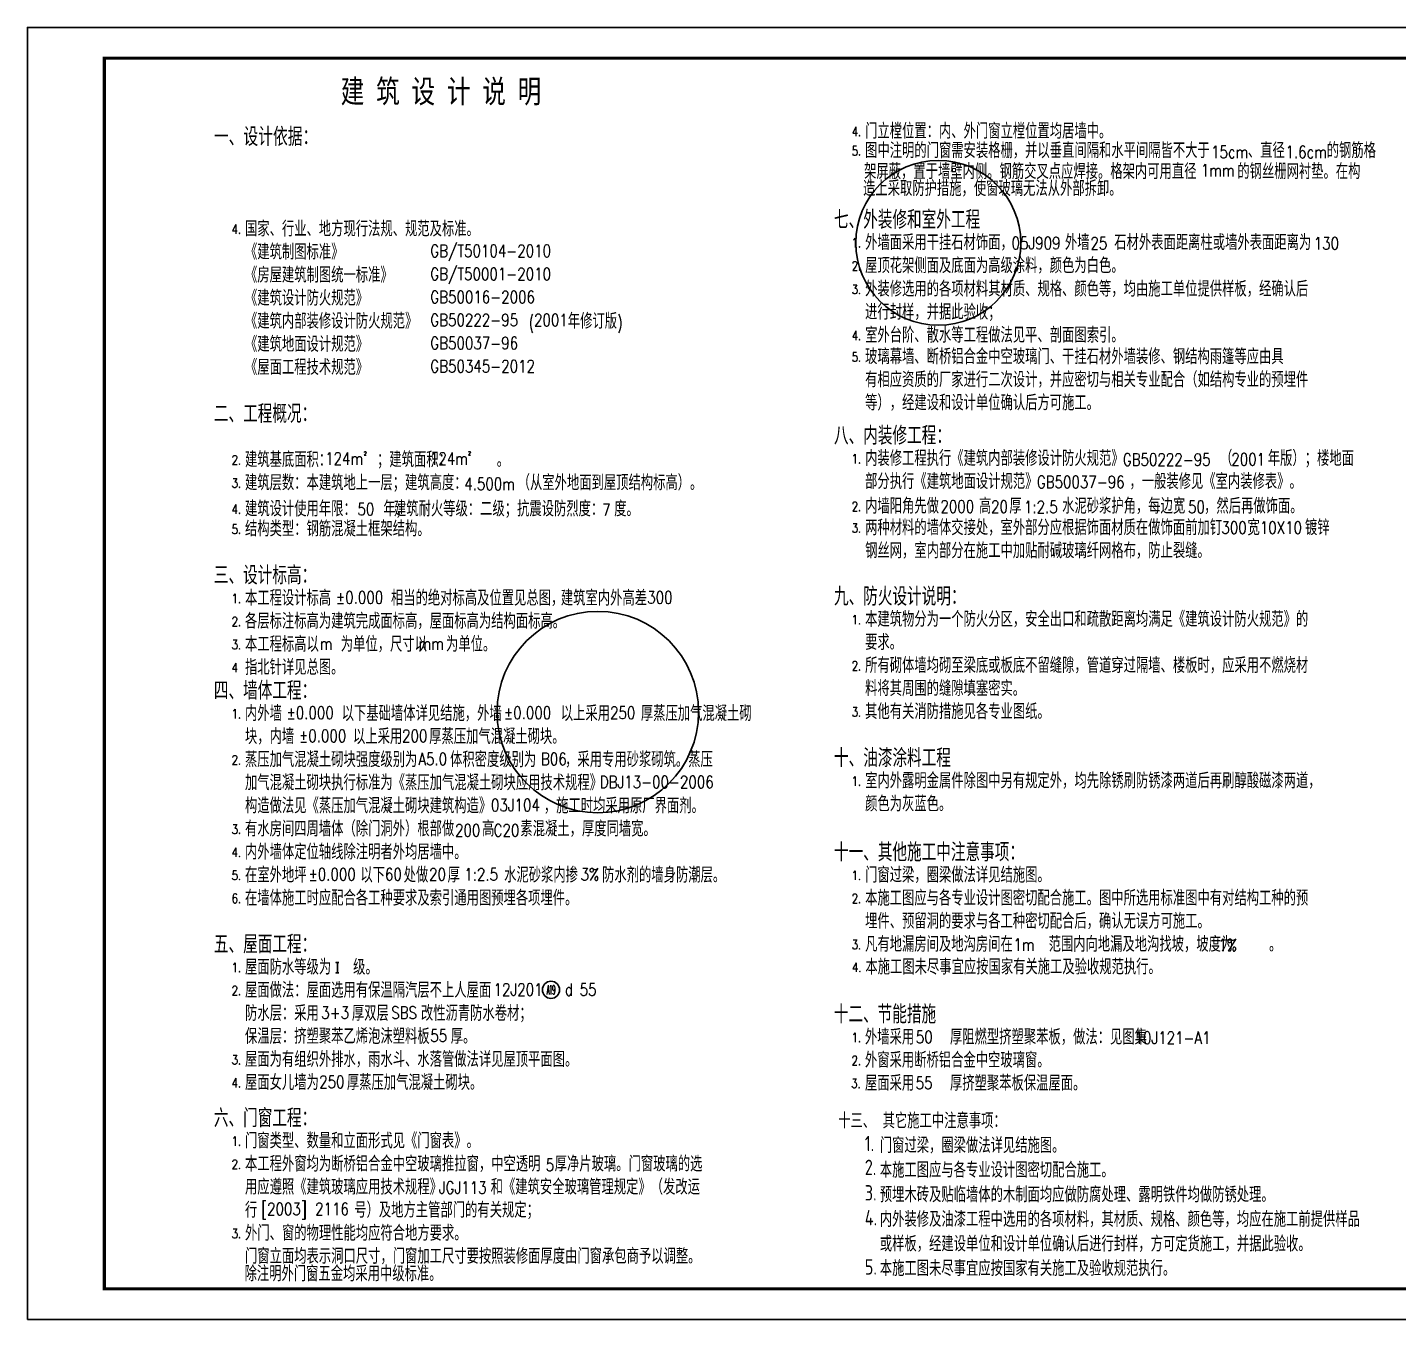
# Model space of a CAD drawing. Extents: x 458975 to 585950, y -118893 to 21149.
# Drawn here: x 458975 to 503528, y -20851 to 21149 of the extents above; entities that cross this region are included whole.
import ezdxf
from ezdxf.enums import TextEntityAlignment as Align

# ---------------------------------------------------------------- set-up
doc = ezdxf.new("R2010")
doc.units = 0
doc.header["$LTSCALE"] = 1000
doc.header["$MEASUREMENT"] = 0
doc.layers.get('0').update_dxf_attribs({"linetype": 'CONTINUOUS'})
for name, color, linetype in [('AXIS_TEXT', 3, 'CONTINUOUS'), ('LVTRY', 6, 'CONTINUOUS'), ('PUB_TEXT', 7, 'CONTINUOUS'), ('PUB_TITLE', 4, 'CONTINUOUS')]:
    doc.layers.add(name, color=color, linetype=linetype)
doc.styles.add('-HZTXTSIMPLEX', font='SIMPLEX.shx', dxfattribs={"width": 0.8, "bigfont": 'HZTXT.shx'})
doc.styles.add('_HZTXT', font='txt.shx', dxfattribs={"width": 0.8, "bigfont": 'HZTXT.shx'})
doc.styles.add('_txt', font='txt.shx', dxfattribs={"width": 0.6})
doc.styles.add('COMPLEX', font='COMPLEX.shx')
doc.styles.add('Hztxt', font='tssdeng.shx', dxfattribs={"width": 0.7, "bigfont": 'hztxt.shx'})
doc.styles.add('宋', font='SimSun.ttf', dxfattribs={"width": 0.7})

# ---------------------------------------------------------------- blocks, each defined once
blk = doc.blocks.new('_axiso')
blk.add_circle((0, 0), 0.5)
at = {"layer": 'AXIS_TEXT', "style": 'COMPLEX', "width": 1.041667}
blk.add_attdef('A', text='', height=0.56, dxfattribs=at).set_placement((-0.25, -0.28), (0.25, -0.28), align=Align.FIT)

msp = doc.modelspace()

# ---------------------------------------------------------------- linework, layer by layer
at = {"layer": 'LVTRY'}
for centre, radius in [((488572.3, 14145.8), 2679.7), ((477508.5, -1105.6), 3273.8)]:
    msp.add_circle(centre, radius, dxfattribs=at)
at = {"layer": 'PUB_TEXT'}
msp.add_line((469048.1, -9242.4), (469048.1, -9583.3), dxfattribs=at)
for points in [[(469048.1, -9242.4), (468998.1, -9242.4), (469098.1, -9242.4)], [(469048.1, -9583.3), (468998.1, -9583.3), (469098.1, -9583.3)]]:
    msp.add_lwpolyline(points, dxfattribs=at)
at = {"layer": 'PUB_TITLE'}
msp.add_lwpolyline([(458975.5, -20851.1), (458975.5, 21148.9), (533275.5, 21148.9), (533275.5, -20851.1)], close=True, dxfattribs=at)
at = {"layer": 'PUB_TITLE', "const_width": 100}
msp.add_lwpolyline([(461475.5, -19851.1), (532275.5, -19851.1), (532275.5, 20148.9), (461475.5, 20148.9)], close=True, dxfattribs=at)

# ---------------------------------------------------------------- block references
at = {"layer": 'PUB_TEXT'}
ref = msp.add_blockref('_axiso', (475987.5, -10133.2, -1394848.9), dxfattribs=dict(at, xscale=560, yscale=560, zscale=560))
ref.add_attrib('A', 'A19', dxfattribs={"layer": 'AXIS_TEXT', "height": 313.6, "style": 'COMPLEX', "width": 0.375}).set_placement((475847.5, -10290, -1394848.9), (476127.5, -10290, -1394848.9), align=Align.FIT)

# ---------------------------------------------------------------- texts
for s, height, style, width, p in [('建 筑 设 计 说 明', 750, '宋', 0.75, (469154.8, 18697, 1394848.9)), ('一、设计依据：', 600, '-HZTXTSIMPLEX', 0.8, (465033.9, 17294.5)), ('4.', 300, '_HZTXT', 0.8, (485759.9, 17616.8)), ('门立樘位置：内、外门窗立樘位置均居墙中。', 500, '_HZTXT', 0.8, (486194.4, 17531.9)), ('图中注明的门窗需安装格栅，并以垂直间隔和水平间隔皆不大于', 500, '_HZTXT', 0.8, (486194.4, 16899.4)), ('、直径', 500, '_HZTXT', 0.8, (498631.3, 16899.4)), ('的钢筋格', 500, '_HZTXT', 0.8, (501194.6, 16899.4)), ('5.', 300, '_HZTXT', 0.8, (485759.9, 16984.4)), ('15cm', 400, '-HZTXTSIMPLEX', 0.8, (497437.2, 16899.4)), ('1.6cm', 400, '-HZTXTSIMPLEX', 0.8, (499855.5, 16899.4)), ('架屏蔽，置于墙壁内侧。钢筋交叉点应焊接。格架内可用直径', 500, '_HZTXT', 0.8, (486161.8, 16218.1)), ('1mm', 400, '-HZTXTSIMPLEX', 0.8, (497102.5, 16307.2)), ('的钢丝栅网衬垫。在构', 500, '_HZTXT', 0.8, (498289.3, 16218.1)), ('造上采取防护措施，使窗玻璃无法从外部拆卸。', 500, '_HZTXT', 0.8, (486128, 15666.5)), ('七、外装修和室外工程', 593.63, '_HZTXT', 0.8, (485183.2, 14601.9)), ('4.', 300, '_HZTXT', 0.8, (465610.5, 14438.3)), ('国家、行业、地方现行法规、规范及标准。', 500, '-HZTXTSIMPLEX', 0.8, (466045.1, 14353.3)), ('1.', 300, '_HZTXT', 0.8, (485759.9, 13995.7)), ('外墙面采用干挂石材饰面，      ', 500, '_HZTXT', 0.8, (486194.4, 13910.7)), ('05J909', 400, '-HZTXTSIMPLEX', 0.8, (490951.9, 13938.1)), ('外墙  ', 500, '_HZTXT', 0.8, (492686.9, 13910.7)), ('25', 400, '-HZTXTSIMPLEX', 0.8, (493515.9, 13933)), ('石材外表面距离柱或墙外表面距离为   ', 500, '_HZTXT', 0.8, (494290, 13910.7)), ('130', 400, '-HZTXTSIMPLEX', 0.8, (500771, 13932.2)), ('《建筑制图标准》', 500, '-HZTXTSIMPLEX', 0.8, (466045.1, 13603.3)), ('GB/T50104-2010', 400, '-HZTXTSIMPLEX', 0.8, (472066.8, 13686.5)), ('《房屋建筑制图统一标准》', 500, '-HZTXTSIMPLEX', 0.8, (466045.1, 12853.3)), ('GB/T50001-2010', 400, '-HZTXTSIMPLEX', 0.8, (472066.8, 12936.5)), ('2.', 300, '_HZTXT', 0.8, (485759.9, 13245.7)), ('屋顶花架侧面及底面为高级涂料，颜色为白色。', 500, '_HZTXT', 0.8, (486194.4, 13160.7)), ('外装修选用的各项材料其材质、规格、颜色等，均由施工单位提供样板，经确认后', 500, '_HZTXT', 0.8, (486194.4, 12400.1)), ('《建筑设计防火规范》', 500, '-HZTXTSIMPLEX', 0.8, (466045.1, 12103.3)), ('GB50016-2006', 400, '-HZTXTSIMPLEX', 0.8, (472066.8, 12186.5)), ('3.', 300, '_HZTXT', 0.8, (485759.9, 12485.1)), ('进行封样，并据此验收；', 500, '_HZTXT', 0.8, (486194.4, 11650.1)), ('《建筑内部装修设计防火规范》', 500, '-HZTXTSIMPLEX', 0.8, (466045.1, 11353.3)), ('GB50222-95', 400, '-HZTXTSIMPLEX', 0.8, (472066.8, 11436.5)), ('(', 400, '_txt', 0.6, (475277.3, 11353.3)), ('2001', 400, '-HZTXTSIMPLEX', 0.8, (475436.5, 11436.5)), ('年修订版', 500, '_HZTXT', 0.8, (476535.6, 11353.3)), (')', 400, '_txt', 0.6, (478153.9, 11353.3)), ('《建筑地面设计规范》', 500, '-HZTXTSIMPLEX', 0.8, (466045.1, 10603.3)), ('4.', 300, '_HZTXT', 0.8, (485759.9, 10985.1)), ('室外台阶、散水等工程做法见平、剖面图索引。', 500, '_HZTXT', 0.8, (486194.4, 10900.1)), ('GB50037-96', 400, '-HZTXTSIMPLEX', 0.8, (472066.8, 10686.5)), ('玻璃幕墙、断桥铝合金中空玻璃门、干挂石材外墙装修、钢结构雨篷等应由具', 500, '_HZTXT', 0.8, (486194.4, 10201.8)), ('《屋面工程技术规范》', 500, '-HZTXTSIMPLEX', 0.8, (466045.1, 9853.3)), ('GB50345-2012', 400, '-HZTXTSIMPLEX', 0.8, (472066.8, 9936.5)), ('5.', 300, '_HZTXT', 0.8, (485759.9, 10286.8)), ('有相应资质的厂家进行二次设计，并应密切与相关专业配合（如结构专业的预埋件', 500, '_HZTXT', 0.8, (486194.4, 9451.8)), ('二、工程概况：', 593.63, '_HZTXT', 0.8, (465033.9, 8294.5)), ('等），经建设和设计单位确认后方可施工。', 500, '_HZTXT', 0.8, (486194.4, 8701.8)), ('八、内装修工程：', 593.63, '_HZTXT', 0.8, (485183.2, 7585.1)), ('2.', 300, '_HZTXT', 0.8, (465610.5, 6938.3)), ('建筑基底面积：     ；建筑面积：     。', 500, '-HZTXTSIMPLEX', 0.8, (466045.1, 6853.3)), ('124m', 400, '-HZTXTSIMPLEX', 0.8, (468649, 6936.5)), ('2', 120, '_HZTXT', 0.8, (469907.5, 7243.5)), ('124m', 400, '-HZTXTSIMPLEX', 0.8, (472052.4, 6936.5)), ('2', 120, '_HZTXT', 0.8, (473295.2, 7249)), ('1.', 300, '_HZTXT', 0.8, (485759.9, 6978.9)), ('内装修工程执行《建筑内部装修设计防火规范》           ', 500, '_HZTXT', 0.8, (486194.4, 6893.9)), ('GB50222-95', 400, '-HZTXTSIMPLEX', 0.8, (494567.1, 6902.6)), ('（   ', 500, '_HZTXT', 0.8, (497727.7, 6893.9)), ('2001', 400, '-HZTXTSIMPLEX', 0.8, (498093.8, 6912.3)), ('年版）；楼地面', 500, '_HZTXT', 0.8, (499279.4, 6893.9)), ('部分执行《建筑地面设计规范》           ', 500, '_HZTXT', 0.8, (486194.4, 6143.9)), ('，一般装修见《室内装修表》。', 500, '_HZTXT', 0.8, (494783.5, 6143.9)), ('3.', 300, '_HZTXT', 0.8, (465610.5, 6188.3)), ('建筑层数：本建筑地上一层；建筑高度：      ', 500, '-HZTXTSIMPLEX', 0.8, (466045.1, 6103.3)), ('4.500m', 400, '-HZTXTSIMPLEX', 0.8, (473168.7, 6113)), ('（从室外地面到屋顶结构标高）。', 500, '-HZTXTSIMPLEX', 0.8, (474905.2, 6103.3)), ('GB50037-96', 400, '-HZTXTSIMPLEX', 0.8, (491774.7, 6174.3)), ('建筑设计使用年限：   年；', 500, '-HZTXTSIMPLEX', 0.8, (466045.1, 5253.3)), ('建筑耐火等级：二级；抗震设防烈度： 度。', 500, '_HZTXT', 0.8, (470885.2, 5253.3)), ('内墙阳角先做     ', 500, '_HZTXT', 0.8, (486194.4, 5343.9)), ('高  ', 500, '_HZTXT', 0.8, (489895.9, 5343.9)), ('厚     ', 500, '_HZTXT', 0.8, (490880.7, 5343.9)), ('水泥砂浆护角，每边宽  ', 500, '_HZTXT', 0.8, (492596.2, 5343.9)), ('，然后再做饰面。', 500, '_HZTXT', 0.8, (497209, 5343.9)), ('4.', 300, '_HZTXT', 0.8, (465610.5, 5338.3)), ('50', 400, '-HZTXTSIMPLEX', 0.8, (469697.7, 5290)), ('7', 400, '-HZTXTSIMPLEX', 0.8, (477648.6, 5268.4)), ('2.', 300, '_HZTXT', 0.8, (485759.9, 5428.9)), ('2000', 400, '-HZTXTSIMPLEX', 0.8, (488641.6, 5376.2)), ('20', 400, '-HZTXTSIMPLEX', 0.8, (490286.6, 5369.3)), ('1:2.5', 400, '-HZTXTSIMPLEX', 0.8, (491356.4, 5362.5)), ('50', 400, '-HZTXTSIMPLEX', 0.8, (496686.8, 5365.3)), ('5.', 300, '_HZTXT', 0.8, (465610.5, 4688.3)), ('结构类型：钢筋混凝土框架结构。', 500, '-HZTXTSIMPLEX', 0.8, (466045.1, 4603.3)), ('3.', 300, '_HZTXT', 0.8, (485759.9, 4728.9)), ('两种材料的墙体交接处，室外部分应根据饰面材质在做饰面前加钉   ', 500, '_HZTXT', 0.8, (486194.4, 4643.9)), ('300', 400, '-HZTXTSIMPLEX', 0.8, (497771.4, 4689.2)), ('宽     ', 500, '_HZTXT', 0.8, (498618.1, 4643.9)), ('10X10', 400, '-HZTXTSIMPLEX', 0.8, (499019.5, 4689.2)), ('镀锌', 500, '_HZTXT', 0.8, (500488.1, 4643.9)), ('钢丝网，室内部分在施工中加贴耐碱玻璃纤网格布，防止裂缝。', 500, '_HZTXT', 0.8, (486194.4, 3893.9)), ('三、设计标高：', 593.63, '_HZTXT', 0.8, (465033.9, 3044.5)), ('1.', 300, '_HZTXT', 0.8, (465610.5, 2438.3)), ('本工程设计标高       ', 500, '_HZTXT', 0.8, (466045.1, 2353.3)), ('%%P0.000', 400, '-HZTXTSIMPLEX', 0.8, (469000.1, 2421, 10570.3)), ('相当的绝对标高及位置见总图，', 500, '_HZTXT', 0.8, (470787.7, 2353.3)), ('建筑室内外高差   ', 500, '_HZTXT', 0.8, (476308.1, 2353.3)), ('300', 400, '-HZTXTSIMPLEX', 0.8, (479114.3, 2421, 10570.3)), ('九、防火设计说明：', 593.63, '_HZTXT', 0.8, (485183.2, 2355.8)), ('2.', 300, '_HZTXT', 0.8, (465610.5, 1688.3)), ('各层标注标高为建筑完成面标高，屋面标高为结构面标高。', 500, '_HZTXT', 0.8, (466045.1, 1603.3)), ('1.', 300, '_HZTXT', 0.8, (485759.9, 1749.5)), ('本建筑物分为一个防火分区，安全出口和疏散距离均满足《建筑设计防火规范》的', 500, '_HZTXT', 0.8, (486194.4, 1664.6)), ('本工程标高以  为单位，尺寸以   ', 500, '_HZTXT', 0.8, (466045.1, 853.3)), ('为单位。', 500, '_HZTXT', 0.8, (472577.6, 853.3)), ('要求。', 500, '_HZTXT', 0.8, (486194.4, 914.6)), ('3.', 300, '_HZTXT', 0.8, (465610.5, 938.3)), ('m', 400, '-HZTXTSIMPLEX', 0.8, (468474.3, 921, 10570.3)), ('mm', 400, '-HZTXTSIMPLEX', 0.8, (471684.4, 921, 10570.3)), ('4', 300, '_HZTXT', 0.8, (465610.5, 188.2)), ('指北针详见总图。', 500, '_HZTXT', 0.8, (466045.1, 103.2)), ('2.', 300, '_HZTXT', 0.8, (485759.9, 249.5)), ('所有砌体墙均砌至梁底或板底不留缝隙，管道穿过隔墙、楼板时，应采用不燃烧材', 500, '_HZTXT', 0.8, (486194.4, 164.6)), ('四、墙体工程：', 593.63, '_HZTXT', 0.8, (465033.9, -705.5)), ('料将其周围的缝隙填塞密实。', 500, '_HZTXT', 0.8, (486194.4, -585.4)), ('内外墙       ', 500, '_HZTXT', 0.8, (466045.1, -1396.7)), ('以下基础墙体详见结施，外墙      ', 500, '_HZTXT', 0.8, (469186.5, -1396.7)), ('以上采用   ', 500, '_HZTXT', 0.8, (476306, -1396.7)), ('厚蒸压加气混凝土砌', 500, '_HZTXT', 0.8, (478908, -1396.7)), ('其他有关消防措施见各专业图纸。', 500, '_HZTXT', 0.8, (486194.4, -1335.4)), ('1.', 300, '_HZTXT', 0.8, (465610.5, -1311.7)), ('%%P0.000', 400, '-HZTXTSIMPLEX', 0.8, (467393.5, -1329, 10570.3)), ('%%P0.000', 400, '-HZTXTSIMPLEX', 0.8, (474459.4, -1329, 10570.3)), ('250', 400, '-HZTXTSIMPLEX', 0.8, (477906, -1329, 10570.3)), ('3.', 300, '_HZTXT', 0.8, (485759.9, -1250.5)), ('块，内墙       ', 500, '_HZTXT', 0.8, (466045.1, -2146.7)), ('%%P0.000', 400, '-HZTXTSIMPLEX', 0.8, (467800.4, -2079, 10570.3)), ('以上采用   ', 500, '_HZTXT', 0.8, (469554.5, -2146.7)), ('200', 400, '-HZTXTSIMPLEX', 0.8, (471148.7, -2079, 10570.3)), ('厚蒸压加气混凝土砌块。', 500, '_HZTXT', 0.8, (472029.8, -2146.7)), ('2.', 300, '_HZTXT', 0.8, (465610.5, -2811.7)), ('蒸压加气混凝土砌块强度级别为    ', 500, '_HZTXT', 0.8, (466045.1, -2896.7)), ('A5.0', 400, '-HZTXTSIMPLEX', 0.8, (471680.4, -2829, 10570.3)), ('体积密度级别为   ', 500, '_HZTXT', 0.8, (472708.1, -2896.7)), ('B06', 400, '-HZTXTSIMPLEX', 0.8, (475661.5, -2829, 10570.3)), ('，采用专用砂浆砌筑。蒸压', 500, '_HZTXT', 0.8, (476446.7, -2896.7)), ('十、油漆涂料工程', 593.63, '_HZTXT', 0.8, (485183.2, -2894.2)), ('加气混凝土砌块执行标准为《蒸压加气混凝土砌块应用技术规程》              ', 500, '_HZTXT', 0.8, (466045.1, -3646.7)), ('室内外露明金属件除图中另有规定外，均先除锈刷防锈漆两道后再刷醇酸磁漆两道，', 500, '_HZTXT', 0.8, (486194.4, -3585.4)), ('DBJ13-00-2006', 400, '-HZTXTSIMPLEX', 0.8, (477571.8, -3579, 10570.3)), ('1.', 300, '_HZTXT', 0.8, (485759.9, -3500.5)), ('构造做法见《蒸压加气混凝土砌块建筑构造》      ', 500, '_HZTXT', 0.8, (466045.1, -4396.7)), ('03J104', 400, '-HZTXTSIMPLEX', 0.8, (474037.5, -4329, 10570.3)), ('，施工时均采用原厂界面剂。', 500, '_HZTXT', 0.8, (475755.7, -4396.7)), ('颜色为灰蓝色。', 500, '_HZTXT', 0.8, (486194.4, -4335.4)), ('3.', 300, '_HZTXT', 0.8, (465610.5, -5062.6)), ('有水房间四周墙体（除门洞外）根部做', 500, '_HZTXT', 0.8, (466045.1, -5147.6)), ('200', 400, '-HZTXTSIMPLEX', 0.8, (472869.3, -5147.6)), ('高', 500, '_HZTXT', 0.8, (473747.1, -5147.6)), ('C20', 400, '-HZTXTSIMPLEX', 0.8, (474124, -5147.6)), ('素混凝土，厚度同墙宽。', 500, '_HZTXT', 0.8, (474992.9, -5147.6)), ('内外墙体定位轴线除注明者外均居墙中。', 500, '_HZTXT', 0.8, (466045.1, -5897.6)), ('十一、其他施工中注意事项：', 593.626, '_HZTXT', 0.8, (485183.2, -5956.6)), ('4.', 300, '_HZTXT', 0.8, (465610.5, -5812.6)), ('在室外地坪      ', 500, '_HZTXT', 0.8, (466045.1, -6647.6)), ('%%P0.000', 400, '-HZTXTSIMPLEX', 0.8, (468108.2, -6580, 10570.3)), ('以下  ', 500, '_HZTXT', 0.8, (469794.7, -6647.6)), ('60', 400, '-HZTXTSIMPLEX', 0.8, (470593.2, -6580, 10570.3)), ('处做  ', 500, '_HZTXT', 0.8, (471200.4, -6647.6)), ('20', 400, '-HZTXTSIMPLEX', 0.8, (472025.6, -6580, 10570.3)), ('厚     ', 500, '_HZTXT', 0.8, (472628.7, -6647.6)), ('1:2.5', 400, '-HZTXTSIMPLEX', 0.8, (473171, -6580, 10570.3)), ('水泥砂浆内掺   ', 500, '_HZTXT', 0.8, (474464.2, -6647.6)), ('3%', 400, '-HZTXTSIMPLEX', 0.8, (476949.3, -6580, 10570.3)), ('防水剂的墙身防潮层。', 500, '_HZTXT', 0.8, (477648.9, -6647.6)), ('门窗过梁，圈梁做法详见结施图。', 500, '_HZTXT', 0.8, (486194.4, -6647.8)), ('5.', 300, '_HZTXT', 0.8, (465610.5, -6562.6)), ('1.', 300, '_HZTXT', 0.8, (485759.9, -6562.8)), ('6.', 300, '_HZTXT', 0.8, (465610.5, -7312.6)), ('在墙体施工时应配合各工种要求及索引通用图预埋各项埋件。', 500, '_HZTXT', 0.8, (466045.1, -7397.6)), ('2.', 300, '_HZTXT', 0.8, (485759.9, -7312.8)), ('本施工图应与各专业设计图密切配合施工。图中所选用标准图中有对结构工种的预', 500, '_HZTXT', 0.8, (486194.4, -7397.8)), ('埋件、预留洞的要求与各工种密切配合后，确认无误方可施工。', 500, '_HZTXT', 0.8, (486194.4, -8147.8)), ('五、屋面工程：', 593.63, '_HZTXT', 0.8, (465033.9, -8950.8)), ('凡有地漏房间及地沟房间在   范围内向地漏及地沟找坡，坡度为   。', 500, '_HZTXT', 0.8, (486194.4, -8897.8)), ('1m', 400, '-HZTXTSIMPLEX', 0.8, (491013.8, -8860.8)), ('3.', 300, '_HZTXT', 0.8, (485759.9, -8812.8)), ('1%', 400, '-HZTXTSIMPLEX', 0.8, (497673.1, -8875.5)), ('1.', 300, '_HZTXT', 0.8, (465610.5, -9557)), ('屋面防水等级为  级。', 500, '_HZTXT', 0.8, (466045.1, -9642)), ('4.', 300, '_HZTXT', 0.8, (485769.2, -9550)), ('本施工图未尽事宜应按国家有关施工及验收规范执行。', 500, '_HZTXT', 0.8, (486203.7, -9635)), ('2.', 300, '_HZTXT', 0.8, (465610.5, -10307)), ('屋面做法：屋面选用有保温隔汽层不上人屋面               ', 500, '_HZTXT', 0.8, (466045.1, -10392)), ('12J201       ', 400, '-HZTXTSIMPLEX', 0.8, (474122.9, -10324.3, 10570.3)), ('d 55', 400, '-HZTXTSIMPLEX', 0.8, (476437.4, -10324.3, 10570.3)), ('防水层：采用    ', 500, '_HZTXT', 0.8, (466045.1, -11142)), ('3+3', 400, '-HZTXTSIMPLEX', 0.8, (468521.7, -11074.3, 10570.3)), ('厚', 500, '_HZTXT', 0.8, (469518.5, -11142)), ('双层    ', 500, '_HZTXT', 0.8, (469918.5, -11142)), ('SBS', 400, '-HZTXTSIMPLEX', 0.8, (470796.9, -11074.3, 10570.3)), ('改', 500, '_HZTXT', 0.8, (471760.5, -11142)), ('性沥青防水卷材；', 500, '_HZTXT', 0.8, (472160.5, -11142)), ('十二、节能措施', 593.63, '_HZTXT', 0.8, (485177.8, -11223.6)), ('保温层：挤塑聚苯乙烯泡沫塑料板  ', 500, '_HZTXT', 0.8, (466045.1, -11892)), ('55', 400, '-HZTXTSIMPLEX', 0.8, (472065.2, -11824.3, 10570.3)), ('厚。', 500, '_HZTXT', 0.8, (472731.1, -11892)), ('1.', 300, '_HZTXT', 0.8, (485754.5, -11829.8)), ('外墙采用   厚阻燃型挤塑聚苯板，做法：见图集          ', 500, '_HZTXT', 0.8, (486189, -11914.8)), ('50', 400, '-HZTXTSIMPLEX', 0.8, (487843.4, -11867)), ('10J121-A1', 400, '-HZTXTSIMPLEX', 0.8, (494949, -11892.4)), ('3.', 300, '_HZTXT', 0.8, (465610.5, -12557)), ('屋面为有组织外排水，雨水斗、水落管做法详见屋顶平面图。', 500, '_HZTXT', 0.8, (466045.1, -12642)), ('2.', 300, '_HZTXT', 0.8, (485754.5, -12579.8)), ('外窗采用断桥铝合金中空玻璃窗。', 500, '_HZTXT', 0.8, (486189, -12664.8)), ('屋面女儿墙为   ', 500, '_HZTXT', 0.8, (466045.1, -13392)), ('厚蒸压加气混凝土砌块。', 500, '_HZTXT', 0.8, (469355.9, -13392)), ('屋面采用   厚挤塑聚苯板保温屋面。', 500, '_HZTXT', 0.8, (486189, -13414.8)), ('4.', 300, '_HZTXT', 0.8, (465610.5, -13307)), ('250', 400, '-HZTXTSIMPLEX', 0.8, (468454.9, -13324.3, 10570.3)), ('3.', 300, '_HZTXT', 0.8, (485744.1, -13324.3)), ('55', 400, '-HZTXTSIMPLEX', 0.8, (487836.3, -13357.8)), ('六、门窗工程：', 593.63, '_HZTXT', 0.8, (465033.9, -14597.7)), ('十三、 其它施工中注意事项：', 500, 'Hztxt', 0.8, (485319.6, -14638.3)), ('1.', 300, '_HZTXT', 0.8, (465610.5, -15203.9)), ('门窗类型、数量和立面形式见《门窗表》。', 500, '_HZTXT', 0.8, (466045.1, -15288.9)), ('1.', 500, 'Hztxt', 0.8, (486184.8, -15377.2)), ('门窗过梁，圈梁做法详见结施图。', 500, 'Hztxt', 0.8, (486672.7, -15438.3)), ('本工程外窗均为断桥铝合金中空玻璃推拉窗，中空透明 ', 500, '_HZTXT', 0.8, (466045.1, -16038.9)), ('厚净片玻璃。门窗玻璃的选', 500, '_HZTXT', 0.8, (476108, -16038.9)), ('2.', 300, '_HZTXT', 0.8, (465610.5, -15953.9)), ('5', 400, '-HZTXTSIMPLEX', 0.8, (475817.4, -16022.9)), ('2.', 500, 'Hztxt', 0.8, (486184.8, -16152.6)), ('本施工图应与各专业设计图密切配合施工。', 500, 'Hztxt', 0.8, (486672.7, -16238.3)), ('用应遵照《建筑玻璃应用技术规程》      ', 500, '_HZTXT', 0.8, (466045.1, -16788.9)), ('JGJ113', 400, '-HZTXTSIMPLEX', 0.8, (472345.7, -16759.2)), ('和《建筑安全玻璃管理规定》（发改运         ', 500, '_HZTXT', 0.8, (474028.8, -16788.9)), ('3.', 500, 'Hztxt', 0.8, (486184.8, -16981)), ('预埋木砖及贴临墙体的木制面均应做防腐处理、露明铁件均做防锈处理。', 500, 'Hztxt', 0.8, (486672.7, -17038.3)), ('行', 500, '_HZTXT', 0.8, (466045.1, -17538.9)), ('[2003]', 400, '-HZTXTSIMPLEX', 0.8, (466570.1, -17455.8)), ('2116', 400, '-HZTXTSIMPLEX', 0.8, (468324.8, -17455.8)), ('号）及地方主管部门的有关规定；', 500, '_HZTXT', 0.8, (469595.1, -17538.9)), ('4.', 500, 'Hztxt', 0.8, (486184.8, -17787.8)), ('内外装修及油漆工程中选用的各项材料，其材质、规格、颜色等，均应在施工前提供样品', 500, 'Hztxt', 0.8, (486672.7, -17838.3)), ('外门、窗的物理性能均应符合地方要求。', 500, '_HZTXT', 0.8, (466045.1, -18288.9)), ('3.', 300, '_HZTXT', 0.8, (465610.5, -18203.9)), ('或样板，经建设单位和设计单位确认后进行封样，方可定货施工，并据此验收。', 500, 'Hztxt', 0.8, (486672.7, -18638.3)), ('门窗立面均表示洞口尺寸，门窗加工尺寸要按照装修面厚度由门窗承包商予以调整。', 500, '_HZTXT', 0.8, (466045.1, -19038.9)), ('除注明外门窗五金均采用中级标准。', 500, '_HZTXT', 0.8, (466031.6, -19606.3)), ('5.', 500, 'Hztxt', 0.8, (486184.8, -19389.2)), ('本施工图未尽事宜应按国家有关施工及验收规范执行。', 500, 'Hztxt', 0.8, (486672.7, -19434.4))]:
    msp.add_text(s, height=height, dxfattribs=dict(at, style=style, width=width)).set_placement(p)

doc.saveas('drawing.dxf')
